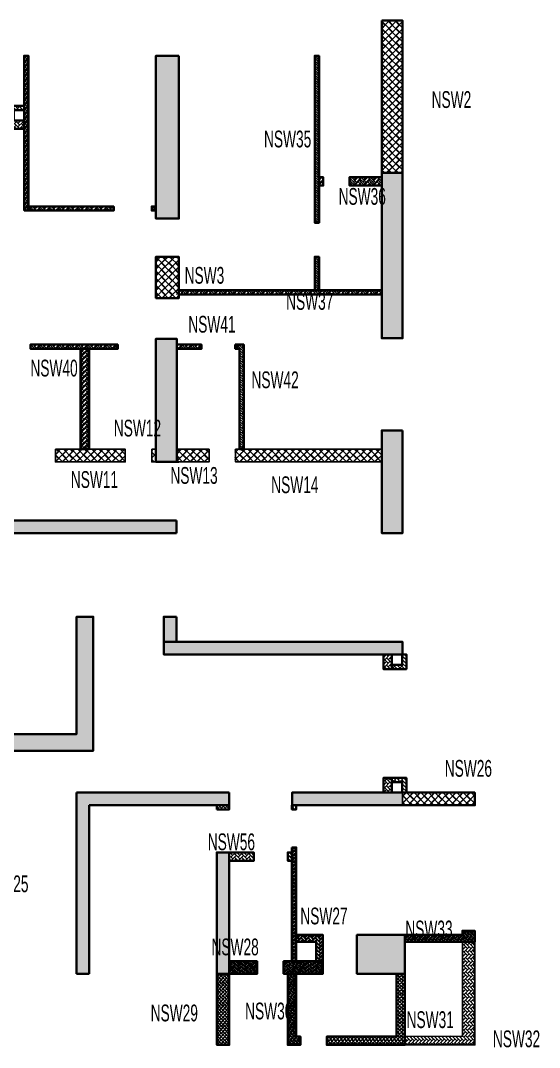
# Model space of a CAD drawing. Header units: millimetres. Extents: x 29 to 219483, y -15 to 28878.
# Drawn here: x 207075 to 219483, y -15 to 24511 of the extents above; entities that cross this region are included whole.
import ezdxf

# ---------------------------------------------------------------- set-up
doc = ezdxf.new("R2010")
doc.units = ezdxf.units.MM
doc.layers.add('changes', color=7, linetype='Continuous')
doc.layers.add('HATCH', color=8, linetype='Continuous')
for name, color, linetype, lineweight in [('S-BEAM', 7, 'Continuous', 18), ('S-BEAM-IDEN', 2, 'Continuous', 9), ('S-COL HATCH', 9, 'Continuous', 0), ('S-COLS', 5, 'Continuous', 35)]:
    doc.layers.add(name, color=color, linetype=linetype, lineweight=lineweight)
doc.styles.add('Swis721 LtCn BT', font='swisscl.ttf', dxfattribs={"width": 0.9, "height": 233.355162})
pattern_1 = [(45, (-31090211.604, 20641732.886), (0, 84.85281374), [180, -60]), (135, (-31090169.18, 20641775.31), (7e-15, 84.85281374), [180, -60])]
pattern_2 = [(45, (-31083161.56, 20641832.9), (0, 84.85281374), [180, -60]), (135, (-31083119.13, 20641875.324), (7e-15, 84.85281374), [180, -60])]
pattern_3 = [(315, (21103954.563, 31375723.854), (84.85281374, -2e-14), [180, -60]), (45, (21103996.99, 31375681.43), (84.85281374, -2e-14), [180, -60])]
pattern_4 = [(45, (-31102401.53, 20629047.31), (0, 84.85281374), [180, -60]), (135, (-31102359.1, 20629089.737), (7e-15, 84.85281374), [180, -60])]
pattern_5 = [(315, (21103954.563, 31375723.836), (84.85281374, -2e-14), [180, -60]), (45, (21103996.99, 31375681.41), (84.85281374, -2e-14), [180, -60])]
pattern_6 = [(315, (-31090211.604, 20694843.886), (84.85281374, -1e-14), [180, -60]), (45, (-31090169.18, 20694801.46), (84.85281374, -2e-14), [180, -60])]
pattern_7 = [(45, (-31795021.83, 20722934.52), (0, 113.13708499), [240, -80]), (135, (-31794965.26, 20722991.09), (9e-15, 113.13708499), [240, -80])]
pattern_8 = [(45, (-31802317.5, 20729084.55), (0, 169.7056275), [360, -120]), (135, (-31802232.65, 20729169.4), (1e-14, 169.7056275), [360, -120])]
pattern_9 = [(45, (-31631410.36, 20736555.86), (0, 113.13708499), [240, -80]), (135, (-31631353.79, 20736612.43), (9e-15, 113.13708499), [240, -80])]
pattern_10 = [(315, (-32529360.3, 20785984.81), (84.85281374, -1e-14), [180, -60]), (45, (-32529317.876, 20785942.384), (84.85281374, -2e-14), [180, -60])]
pattern_11 = [(315, (-62786860.34, 41478821.777), (84.85281374, -1e-14), [180, -60]), (45, (-62786817.91, 41478779.35), (84.85281374, -2e-14), [180, -60])]
pattern_12 = [(45, (-31631410.37, 20736555.86), (0, 169.7056275), [360, -120]), (135, (-31631325.51, 20736640.71), (1e-14, 169.7056275), [360, -120])]
pattern_13 = [(45, (-31631407.65, 20736555.86), (0, 113.13708499), [240, -80]), (135, (-31631351.08, 20736612.43), (9e-15, 113.13708499), [240, -80])]
pattern_14 = [(45, (-31631410.37, 20736555.85), (0, 169.7056275), [360, -120]), (135, (-31631325.51, 20736640.71), (1e-14, 169.7056275), [360, -120])]

# ---------------------------------------------------------------- blocks, each defined once
blk = doc.blocks.new('A$Ca6b6972b')
at = {"layer": 'S-COL HATCH'}
h = blk.add_hatch(dxfattribs=at)
h.set_pattern_fill('AR-HBONE', color=256, scale=15)
h.set_pattern_definition(pattern_1)
edge = h.paths.add_edge_path()
edge.add_line((10779, 22426), (11129, 22426))
edge.add_line((11129, 22426), (11129, 22076))
edge.add_line((11129, 22076), (11029, 22076))
edge.add_line((11029, 22076), (11029, 22326))
edge.add_line((11029, 22326), (10779, 22326))
edge.add_line((10779, 22326), (10779, 22426))
h = blk.add_hatch(dxfattribs=at)
h.set_pattern_fill('AR-HBONE', color=256, scale=15)
h.set_pattern_definition(pattern_1)
edge = h.paths.add_edge_path()
edge.add_line((14179, 22426), (13829, 22426))
edge.add_line((13829, 22426), (13829, 22076))
edge.add_line((13829, 22076), (13929, 22076))
edge.add_line((13929, 22076), (13929, 22326))
edge.add_line((13929, 22326), (14179, 22326))
edge.add_line((14179, 22326), (14179, 22426))
h = blk.add_hatch(dxfattribs=at)
h.set_pattern_fill('AR-HBONE', color=256, scale=15)
h.set_pattern_definition(pattern_2)
edge = h.paths.add_edge_path()
edge.add_line((17829, 22526), (18179, 22526))
edge.add_line((18179, 22526), (18179, 22176))
edge.add_line((18179, 22176), (18079, 22176))
edge.add_line((18079, 22176), (18079, 22426))
edge.add_line((18079, 22426), (17829, 22426))
edge.add_line((17829, 22426), (17829, 22526))
h = blk.add_hatch(dxfattribs=at)
h.set_pattern_fill('AR-HBONE', color=256, scale=15)
h.set_pattern_definition(pattern_2)
edge = h.paths.add_edge_path()
edge.add_line((21229, 22526), (20879, 22526))
edge.add_line((20879, 22526), (20879, 22176))
edge.add_line((20879, 22176), (20979, 22176))
edge.add_line((20979, 22176), (20979, 22426))
edge.add_line((20979, 22426), (21229, 22426))
edge.add_line((21229, 22426), (21229, 22526))
h = blk.add_hatch(dxfattribs=at)
h.set_pattern_fill('AR-HBONE', color=256, scale=15)
h.set_pattern_definition([(45, (-31346340.994, 20824102.645), (0, 84.85281374), [180, -60]), (135, (-31346298.57, 20824145.07), (7e-15, 84.85281374), [180, -60])])
h.paths.add_polyline_path([(10779, 22076), (10779, 21876), (11129, 21876), (11129, 22076)])
h = blk.add_hatch(dxfattribs=at)
h.set_pattern_fill('AR-HBONE', color=256, scale=15)
h.set_pattern_definition([(45, (-31343291.04, 20824102.645), (0, 84.85281374), [180, -60]), (135, (-31343248.616, 20824145.07), (7e-15, 84.85281374), [180, -60])])
h.paths.add_polyline_path([(13829, 22076), (13829, 21876), (14179, 21876), (14179, 22076)])
h = blk.add_hatch(dxfattribs=at)
h.set_pattern_fill('AR-HBONE', color=256, scale=15)
h.set_pattern_definition([(45, (-31339290.95, 20824202.644), (0, 84.85281374), [180, -60]), (135, (-31339248.523, 20824245.07), (7e-15, 84.85281374), [180, -60])])
h.paths.add_polyline_path([(17829, 22176), (17829, 21976), (18179, 21976), (18179, 22176)])
h = blk.add_hatch(dxfattribs=at)
h.set_pattern_fill('AR-HBONE', color=256, scale=15)
h.set_pattern_definition([(45, (-31336241, 20824202.644), (0, 84.85281374), [180, -60]), (135, (-31336198.57, 20824245.07), (7e-15, 84.85281374), [180, -60])])
h.paths.add_polyline_path([(20879, 22176), (20879, 21976), (21229, 21976), (21229, 22176)])
h = blk.add_hatch(dxfattribs=at)
h.set_pattern_fill('AR-HBONE', color=256, scale=15)
h.set_pattern_definition(pattern_4)
edge = h.paths.add_edge_path()
edge.add_line((1989, 8976), (1639, 8976))
edge.add_line((1639, 8976), (1639, 9326))
edge.add_line((1639, 9326), (1739, 9326))
edge.add_line((1739, 9326), (1739, 9076))
edge.add_line((1739, 9076), (1989, 9076))
edge.add_line((1989, 9076), (1989, 8976))
h = blk.add_hatch(dxfattribs=at)
h.set_pattern_fill('AR-HBONE', color=256, scale=15, angle=-90)
h.set_pattern_definition(pattern_3)
h.paths.add_polyline_path([(1989, 8976), (2189, 8976), (2189, 9326), (1989, 9326)])
h = blk.add_hatch(dxfattribs=at)
h.set_pattern_fill('AR-HBONE', color=256, scale=15, angle=-90)
h.set_pattern_definition(pattern_5)
h.paths.add_polyline_path([(1989, 8976), (2189, 8976), (2189, 9326), (1989, 9326)])
h = blk.add_hatch(dxfattribs=at)
h.set_pattern_fill('AR-HBONE', color=256, scale=15)
h.set_pattern_definition(pattern_4)
edge = h.paths.add_edge_path()
edge.add_line((1989, 6376), (1639, 6376))
edge.add_line((1639, 6376), (1639, 6026))
edge.add_line((1639, 6026), (1739, 6026))
edge.add_line((1739, 6026), (1739, 6276))
edge.add_line((1739, 6276), (1989, 6276))
edge.add_line((1989, 6276), (1989, 6376))
h = blk.add_hatch(dxfattribs=at)
h.set_pattern_fill('AR-HBONE', color=256, scale=15, angle=-90)
h.set_pattern_definition(pattern_3)
h.paths.add_polyline_path([(1989, 6376), (2189, 6376), (2189, 6026), (1989, 6026)])
h = blk.add_hatch(dxfattribs=at)
h.set_pattern_fill('AR-HBONE', color=256, scale=15, angle=-90)
h.set_pattern_definition(pattern_5)
h.paths.add_polyline_path([(1989, 6026), (2189, 6026), (2189, 6376), (1989, 6376)])
h = blk.add_hatch(dxfattribs=at)
h.set_pattern_fill('AR-HBONE', color=256, scale=15, angle=-90)
h.set_pattern_definition([(315, (21106240.17, 31372203.845), (84.85281374, -2e-14), [180, -60]), (45, (21106282.595, 31372161.42), (84.85281374, -2e-14), [180, -60])])
h.paths.add_polyline_path([(4275, 5726), (4275, 5626), (4375, 5626), (4375, 5726)])
h = blk.add_hatch(dxfattribs=at)
h.set_pattern_fill('AR-HBONE', color=256, scale=15, angle=-90)
h.set_pattern_definition([(315, (21107940.21, 31376673.825), (84.85281374, -2e-14), [180, -60]), (45, (21107982.637, 31376631.4), (84.85281374, -2e-14), [180, -60])])
h.paths.add_polyline_path([(6175, 5726), (5875, 5726), (5875, 5626), (6175, 5626)])
h = blk.add_hatch(dxfattribs=at)
h.set_pattern_fill('AR-HBONE', color=256, scale=15, angle=-90)
h.set_pattern_definition([(315, (21106240.17, 31371193.857), (84.85281374, -2e-14), [180, -60]), (45, (21106282.595, 31371151.43), (84.85281374, -2e-14), [180, -60])])
h.paths.add_polyline_path([(4275, 4716), (4275, 2000), (4375, 2000), (4375, 4716)])
h = blk.add_hatch(dxfattribs=at)
h.set_pattern_fill('AR-HBONE', color=256, scale=15)
h.set_pattern_definition([(45, (-31362017.66, 21106363.37), (0, 84.85281374), [180, -60]), (135, (-31361975.23, 21106405.8), (7e-15, 84.85281374), [180, -60])])
h.paths.add_polyline_path([(4375, 4398), (4475, 4398), (4475, 4598), (4375, 4598)])
h = blk.add_hatch(dxfattribs=at)
h.set_pattern_fill('AR-HBONE', color=256, scale=15)
h.set_pattern_definition([(45, (-31361107.653, 21106363.37), (0, 84.85281374), [180, -60]), (135, (-31361065.227, 21106405.8), (7e-15, 84.85281374), [180, -60])])
h.paths.add_polyline_path([(5875, 4398), (5875, 4598), (5285, 4598), (5285, 4398)])
h = blk.add_hatch(dxfattribs=at)
h.set_pattern_fill('AR-HBONE', color=256, scale=15, angle=-90)
h.set_pattern_definition(pattern_6)
h.paths.add_polyline_path([(0, 2726), (200, 2726), (300, 2726), (300, 2626), (1675, 2626), (1675, 2466), (0, 2466)])
h = blk.add_hatch(dxfattribs=at)
h.set_pattern_fill('AR-HBONE', color=256, scale=15)
h.set_pattern_definition([(45, (-31100345.92, 20625022.12), (0, 84.85281374), [180, -60]), (135, (-31100303.495, 20625064.55), (7e-15, 84.85281374), [180, -60])])
h.paths.add_polyline_path([(4275, 2625), (3635, 2625), (3635, 2000), (3795, 2000), (3795, 2466), (4275, 2466)])
h = blk.add_hatch(dxfattribs=at)
h.set_pattern_fill('AR-HBONE', color=256, scale=15)
h.set_pattern_definition([(45, (-31362507.66, 21103765.56), (0, 84.85281374), [180, -60]), (135, (-31362465.23, 21103807.99), (7e-15, 84.85281374), [180, -60])])
h.paths.add_polyline_path([(4575, 1700), (4575, 2000), (3635, 2000), (3635, 1700)])
h = blk.add_hatch(dxfattribs=at)
h.set_pattern_fill('AR-HBONE', color=256, scale=15)
h.set_pattern_definition([(45, (-31361107.653, 21103765.56), (0, 84.85281374), [180, -60]), (135, (-31361065.227, 21103807.99), (7e-15, 84.85281374), [180, -60])])
h.paths.add_polyline_path([(5875, 1700), (5875, 2000), (5205, 2000), (5205, 1700)])
h = blk.add_hatch(dxfattribs=at)
h.set_pattern_fill('AR-HBONE', color=256, scale=15, angle=-90)
h.set_pattern_definition(pattern_6)
edge = h.paths.add_edge_path()
edge.add_line((1875, 1700), (1875, 200))
edge.add_line((1875, 200), (3545, 200))
edge.add_line((3545, 200), (3545, 0))
edge.add_line((3545, 0), (1675, 0))
edge.add_line((1675, 0), (1675, 1700))
edge.add_line((1675, 1700), (1875, 1700))
h = blk.add_hatch(dxfattribs=at)
h.set_pattern_fill('AR-HBONE', color=256, scale=15, angle=-90)
h.set_pattern_definition(pattern_6)
h.paths.add_polyline_path([(4275, 200), (4175, 200), (4175, 0), (4475, 0), (4475, 1700), (4275, 1700)])
h = blk.add_hatch(dxfattribs=at)
h.set_pattern_fill('AR-HBONE', color=256, scale=15, angle=-90)
h.set_pattern_definition([(315, (21107940.21, 31371048.637), (84.85281374, -2e-14), [180, -60]), (45, (21107982.637, 31371006.21), (84.85281374, -2e-14), [180, -60])])
h.paths.add_polyline_path([(5875, 0), (6175, 0), (6175, 1700), (5875, 1700)])
at = {"layer": 'S-COLS'}
for points in [[(10779, 22426), (11129, 22426), (11129, 22076), (11029, 22076), (11029, 22326), (10779, 22326), (10779, 22426)], [(14179, 22426), (13829, 22426), (13829, 22076), (13929, 22076), (13929, 22326), (14179, 22326), (14179, 22426)], [(17829, 22526), (18179, 22526), (18179, 22176), (18079, 22176), (18079, 22426), (17829, 22426), (17829, 22526)], [(21229, 22526), (20879, 22526), (20879, 22176), (20979, 22176), (20979, 22426), (21229, 22426), (21229, 22526)], [(1875, 1700), (1875, 200), (3545, 200), (3545, 0), (1675, 0), (1675, 1700), (1875, 1700)]]:
    blk.add_lwpolyline(points, dxfattribs=at)
at = {"layer": 'S-COLS', "elevation": 0}
for points in [[(10779, 22076), (11129, 22076), (11129, 21876), (10779, 21876)], [(13829, 22076), (14179, 22076), (14179, 21876), (13829, 21876)], [(2189, 9326), (2189, 8976), (1989, 8976), (1989, 9326)], [(2189, 6026), (2189, 6376), (1989, 6376), (1989, 6026)], [(4375, 5726), (4375, 5626), (4275, 5626), (4275, 5726)], [(6175, 5626), (6175, 5726), (5875, 5726), (5875, 5626)], [(4375, 4716), (4375, 2000), (4275, 2000), (4275, 4716)], [(4375, 4598), (4475, 4598), (4475, 4398), (4375, 4398)], [(5285, 4598), (5875, 4598), (5875, 4398), (5285, 4398)], [(0, 2726), (200, 2726), (300, 2726), (300, 2626), (1675, 2626), (1675, 2466), (0, 2466)], [(3635, 2000), (4575, 2000), (4575, 1700), (3635, 1700)], [(5205, 2000), (5875, 2000), (5875, 1700), (5205, 1700)], [(4275, 200), (4175, 200), (4175, 0), (4475, 0), (4475, 1700), (4275, 1700)], [(6175, 0), (6175, 1700), (5875, 1700), (5875, 0)]]:
    blk.add_lwpolyline(points, close=True, dxfattribs=at)
at = {"layer": 'S-COLS'}
for points in [[(17829, 22176), (18179, 22176), (18179, 21976), (17829, 21976)], [(20879, 22176), (21229, 22176), (21229, 21976), (20879, 21976)]]:
    blk.add_lwpolyline(points, close=True, dxfattribs=at)
at = {"layer": 'S-COLS', "elevation": 0}
for points in [[(1989, 8976), (1639, 8976), (1639, 9326), (1739, 9326), (1739, 9076), (1989, 9076), (1989, 8976)], [(1989, 6376), (1639, 6376), (1639, 6026), (1739, 6026), (1739, 6276), (1989, 6276), (1989, 6376)], [(4275, 2625), (3635, 2625), (3635, 2000), (3795, 2000), (3795, 2466), (4275, 2466), (4275, 2625)]]:
    blk.add_lwpolyline(points, dxfattribs=at)
blk = doc.blocks.new('A$C9134d95b')
at = {"layer": 'S-COL HATCH'}
h = blk.add_hatch(dxfattribs=at)
h.set_pattern_fill('AR-HBONE', color=256, scale=20)
h.set_pattern_definition(pattern_7)
h.paths.add_polyline_path([(43550, 10050), (43650, 10050), (43650, 6350), (43550, 6350)])
h = blk.add_hatch(dxfattribs=at)
h.set_pattern_fill('AR-HBONE', color=256, scale=20)
h.set_pattern_definition(pattern_7)
h.paths.add_polyline_path([(50500, 10050), (50600, 10050), (50600, 6060), (50500, 6060)])
h = blk.add_hatch(dxfattribs=at)
h.set_pattern_fill('AR-HBONE', color=256, scale=20)
h.set_pattern_definition(pattern_7)
h.paths.add_polyline_path([(50700, 7150), (50700, 6950), (50600, 6950), (50600, 7150)])
h = blk.add_hatch(dxfattribs=at)
h.set_pattern_fill('AR-HBONE', color=256, scale=20)
h.set_pattern_definition([(45, (-31796421.86, 20722934.54), (0, 113.13708499), [240, -80]), (135, (-31796365.29, 20722991.11), (9e-15, 113.13708499), [240, -80])])
h.paths.add_polyline_path([(52100, 6950), (52100, 7150), (51330, 7150), (51330, 6950)])
h = blk.add_hatch(dxfattribs=at)
h.set_pattern_fill('AR-HBONE', color=256, scale=20)
h.set_pattern_definition(pattern_7)
h.paths.add_polyline_path([(43650, 6450), (45690, 6450), (45690, 6350), (43650, 6350)])
h = blk.add_hatch(dxfattribs=at)
h.set_pattern_fill('AR-HBONE', color=256, scale=15)
h.set_pattern_definition([(45, (-31354688.235, 21105015.145), (0, 84.85281374), [180, -60]), (135, (-31354645.81, 21105057.57), (7e-15, 84.85281374), [180, -60])])
h.paths.add_polyline_path([(46600, 6450), (46700, 6450), (46700, 6350), (46600, 6350)])
h = blk.add_hatch(dxfattribs=at)
h.set_pattern_fill('AR-HBONE', color=256, scale=20)
h.set_pattern_definition(pattern_7)
h.paths.add_polyline_path([(50500, 5250), (50600, 5250), (50600, 4450), (50500, 4450)])
h = blk.add_hatch(dxfattribs=at)
h.set_pattern_fill('AR-HBONE', color=256, scale=20)
h.set_pattern_definition(pattern_7)
h.paths.add_polyline_path([(47200, 4450), (52100, 4450), (52100, 4350), (47200, 4350)])
h = blk.add_hatch(dxfattribs=at)
h.set_pattern_fill('AR-HBONE', color=256, scale=20)
h.set_pattern_definition(pattern_7)
h.paths.add_polyline_path([(43700, 3050), (43700, 3150), (45790, 3150), (45790, 3050)])
h = blk.add_hatch(dxfattribs=at)
h.set_pattern_fill('AR-HBONE', color=256, scale=20)
h.set_pattern_definition(pattern_7)
h.paths.add_polyline_path([(45100, 3050), (44900, 3050), (44900, 650), (45100, 650)])
h = blk.add_hatch(dxfattribs=at)
h.set_pattern_fill('AR-HBONE', color=256, scale=20)
h.set_pattern_definition(pattern_7)
h.paths.add_polyline_path([(47200, 3150), (47790, 3150), (47790, 3050), (47200, 3050)])
h = blk.add_hatch(dxfattribs=at)
h.set_pattern_fill('AR-HBONE', color=256, scale=20)
h.set_pattern_definition(pattern_7)
h.paths.add_polyline_path([(48700, 3050), (48600, 3050), (48600, 3150), (48800, 3150), (48800, 651), (48700, 651)])
at = {"layer": 'S-COLS', "elevation": 0}
for points in [[(43550, 6350), (43650, 6350), (43650, 10050), (43550, 10050)], [(50600, 10050), (50500, 10050), (50500, 6060), (50600, 6060)], [(52100, 7150), (51330, 7150), (51330, 6950), (52100, 6950)], [(45690, 6450), (43650, 6450), (43650, 6350), (45690, 6350)], [(46700, 6450), (46600, 6450), (46600, 6350), (46700, 6350)], [(50600, 5250), (50500, 5250), (50500, 4450), (50600, 4450)], [(52100, 4450), (47250, 4450), (47250, 4350), (52100, 4350)], [(45790, 3150), (43700, 3150), (43700, 3050), (45790, 3050)], [(45100, 3050), (44900, 3050), (44900, 650), (45100, 650)], [(47790, 3150), (47200, 3150), (47200, 3050), (47790, 3050)]]:
    blk.add_lwpolyline(points, close=True, dxfattribs=at)
at = {"layer": 'S-COLS'}
blk.add_lwpolyline([(50700, 7150), (50600, 7150), (50600, 6950), (50700, 6950)], close=True, dxfattribs=at)
at = {"layer": 'S-COLS', "elevation": 0}
blk.add_lwpolyline([(48600, 3150), (48800, 3150), (48800, 651), (48700, 651), (48700, 3050), (48600, 3050), (48600, 3150)], dxfattribs=at)
at = {"layer": 'changes', "xscale": -1}
blk.add_blockref('A$Ca6b6972b', (54329, -13576, 0), dxfattribs=at)
blk = doc.blocks.new('A$Cbe320e20')
at = {"layer": 'S-COL HATCH'}
h = blk.add_hatch(dxfattribs=at)
h.set_pattern_fill('AR-HBONE', color=256, scale=30)
h.set_pattern_definition(pattern_8)
h.paths.add_polyline_path([(45304, 17040), (44804, 17040), (44804, 13401), (45304, 13401)])
at = {"layer": 'S-COL HATCH', "transparency": 33554687}
h = blk.add_hatch(color=256, dxfattribs=at)
h.dxf.hatch_style = 1
h.paths.add_polyline_path([(39404, 12310), (39954, 12310), (39954, 16200), (39404, 16200)])
h = blk.add_hatch(color=256, dxfattribs=at)
h.dxf.hatch_style = 1
h.paths.add_polyline_path([(44804, 13401), (45304, 13401), (45304, 9451), (44804, 9451)])
at = {"layer": 'S-COL HATCH'}
h = blk.add_hatch(dxfattribs=at)
h.set_pattern_fill('AR-HBONE', color=256, scale=30)
h.set_pattern_definition(pattern_8)
h.paths.add_polyline_path([(39404, 10410), (39954, 10410), (39954, 11400), (39404, 11400)])
at = {"layer": 'S-COL HATCH', "transparency": 33554687}
h = blk.add_hatch(color=256, dxfattribs=at)
h.dxf.hatch_style = 1
h.paths.add_polyline_path([(39404, 9200), (39404, 9200), (39404, 9300), (39404, 9440), (39904, 9440), (39904, 6500), (39404, 6500)])
h = blk.add_hatch(color=256, dxfattribs=at)
h.dxf.hatch_style = 1
h.paths.add_polyline_path([(45304, 7251), (44804, 7251), (44804, 4800), (45304, 4800)])
at = {"layer": 'S-COL HATCH'}
h = blk.add_hatch(dxfattribs=at)
h.set_pattern_fill('AR-HBONE', color=256, scale=30)
h.set_pattern_definition(pattern_8)
h.paths.add_polyline_path([(37004, 6800), (38674, 6800), (38674, 6500), (37004, 6500)])
h = blk.add_hatch(dxfattribs=at)
h.set_pattern_fill('AR-HBONE', color=256, scale=30)
h.set_pattern_definition(pattern_8)
h.paths.add_polyline_path([(39304, 6800), (39404, 6800), (39404, 6500), (39304, 6500)])
h = blk.add_hatch(dxfattribs=at)
h.set_pattern_fill('AR-HBONE', color=256, scale=30)
h.set_pattern_definition(pattern_8)
h.paths.add_polyline_path([(39904, 6799), (40675, 6799), (40675, 6499), (40124, 6499), (40124, 6500), (39904, 6500)])
h = blk.add_hatch(dxfattribs=at)
h.set_pattern_fill('AR-HBONE', color=256, scale=30)
h.set_pattern_definition(pattern_8)
h.paths.add_polyline_path([(41295, 6799), (44803, 6799), (44803, 6501), (41295, 6501)])
at = {"layer": 'S-COL HATCH', "transparency": 33554687}
h = blk.add_hatch(color=256, dxfattribs=at)
h.dxf.hatch_style = 1
h.paths.add_polyline_path([(35204, 5100), (35404, 5100), (39594, 5100), (39594, 4800), (35204, 4800)])
h.paths.add_polyline_path([(39594, 5100), (39894, 5100), (39894, 4800), (39594, 4800)])
h = blk.add_hatch(color=256, dxfattribs=at)
h.dxf.hatch_style = 1
h.paths.add_polyline_path([(32554, -400), (32554, 0), (37509, 0), (37509, 2800), (37909, 2800), (37909, -400)])
h = blk.add_hatch(color=256, dxfattribs=at)
h.dxf.hatch_style = 1
h.paths.add_polyline_path([(39894, 2800), (39594, 2800), (39594, 2200), (39894, 2200)])
h = blk.add_hatch(color=256, dxfattribs=at)
h.dxf.hatch_style = 1
h.paths.add_polyline_path([(39594, 2200), (39594, 1900), (45304, 1900), (45304, 2200)])
h = blk.add_hatch(color=256, dxfattribs=at)
h.dxf.hatch_style = 1
h.paths.add_polyline_path([(37509, -1400), (41159, -1400), (41159, -1700), (37809, -1700), (37809, -5725), (37509, -5725)])
h = blk.add_hatch(color=256, dxfattribs=at)
h.dxf.hatch_style = 1
h.paths.add_polyline_path([(42659, -1400), (45304, -1400), (45304, -1700), (42659, -1700)])
at = {"layer": 'S-COL HATCH'}
h = blk.add_hatch(dxfattribs=at)
h.set_pattern_fill('AR-HBONE', color=256, scale=30)
h.set_pattern_definition(pattern_8)
h.paths.add_polyline_path([(47034, -1700), (47034, -1400), (45304, -1400), (45304, -1700)])
at = {"layer": 'S-COL HATCH', "transparency": 33554687}
h = blk.add_hatch(color=256, dxfattribs=at)
h.dxf.hatch_style = 1
h.paths.add_polyline_path([(40859, -2827), (41159, -2827), (41159, -5725), (40859, -5725)])
h = blk.add_hatch(color=256, dxfattribs=at)
h.dxf.hatch_style = 1
h.paths.add_polyline_path([(44209, -5725), (45359, -5725), (45359, -4800), (44209, -4800)])
at = {"layer": 'S-BEAM', "color": 5}
for points in [[(38674, 6800), (37004, 6800), (37004, 6500), (38674, 6500)], [(39404, 6800), (39304, 6800), (39304, 6500), (39404, 6500)], [(41305, 6801), (44803, 6801), (44803, 6501), (41305, 6501)]]:
    blk.add_lwpolyline(points, close=True, dxfattribs=at)
at = {"layer": 'S-BEAM', "color": 5, "elevation": 0}
blk.add_lwpolyline([(40675, 6800), (39904, 6800), (39904, 6499), (40675, 6499)], close=True, dxfattribs=at)
at = {"layer": 'S-COL HATCH', "transparency": 33554687}
blk.add_line((45304, -1400), (45304, -1700), dxfattribs=at)
at = {"layer": 'S-COLS'}
for p, q in [((44804, 17040), (44804, 17040)), ((44804, 13401), (45304, 13401)), ((39894, 4800), (39894, 5100)), ((37509, -1400), (37509, -5725)), ((37509, -1400), (41159, -1400)), ((41159, -1400), (41159, -1700)), ((41159, -1700), (37809, -1700)), ((37809, -1700), (37809, -5725)), ((37509, -5725), (37809, -5725))]:
    blk.add_line(p, q, dxfattribs=at)
for points in [[(44804, 17040), (44804, 9451), (45304, 9451), (45304, 17040)], [(39954, 16200), (39404, 16200), (39404, 12310), (39954, 12310)], [(39954, 11400), (39404, 11400), (39404, 10410), (39954, 10410)], [(45304, 7251), (44804, 7251), (44804, 4800), (45304, 4800)], [(45304, 1900), (39594, 1900), (39594, 2200), (45304, 2200)], [(45359, -5725), (44209, -5725), (44209, -4800), (45359, -4800)]]:
    blk.add_lwpolyline(points, close=True, dxfattribs=at)
for points in [[(39904, 6500), (39904, 9440), (39404, 9440), (39404, 6500), (39954, 6500)], [(26754, -400), (37909, -400), (37909, 2800), (37509, 2800), (37509, 0), (34824, 0)]]:
    blk.add_lwpolyline(points, dxfattribs=at)
at = {"layer": 'S-COLS', "elevation": 0}
blk.add_lwpolyline([(39894, 4800), (35204, 4800), (35204, 5100), (39894, 5100)], dxfattribs=at)
at = {"layer": 'S-COLS', "color": 5}
blk.add_lwpolyline([(39894, 2800), (39594, 2800), (39594, 2200), (39894, 2200)], close=True, dxfattribs=at)
at = {"layer": 'S-COLS', "elevation": 0}
for points in [[(47034, -1400), (42659, -1400), (42659, -1700), (47034, -1700)], [(41159, -2827), (40859, -2827), (40859, -5725), (41159, -5725)]]:
    blk.add_lwpolyline(points, close=True, dxfattribs=at)

msp = doc.modelspace()

# ---------------------------------------------------------------- hatches: boundary and pattern name
at = {"layer": 'HATCH'}
h = msp.add_hatch(dxfattribs=at)
h.set_pattern_fill('AR-HBONE', color=256, scale=15, angle=-90)
h.set_pattern_definition(pattern_10)
h.paths.add_polyline_path([(217941, 2511), (217641, 2511), (217641, 255), (216266, 246), (216266, 46), (217941, 46)])
at = {"layer": 'S-COL HATCH'}
h = msp.add_hatch(dxfattribs=at)
h.set_pattern_fill('AR-HBONE', color=256, scale=30)
h.set_pattern_definition(pattern_12)
h.paths.add_polyline_path([(216211, 24511), (215711, 24511), (215711, 20872), (216211, 20872)])
h = msp.add_hatch(dxfattribs=at)
h.set_pattern_fill('AR-HBONE', color=256, scale=30)
h.set_pattern_definition(pattern_14)
h.paths.add_polyline_path([(216211, 24511), (215711, 24511), (215711, 20872), (216211, 20872)])
h = msp.add_hatch(dxfattribs=at)
h.set_pattern_fill('AR-HBONE', color=256, scale=20)
h.set_pattern_definition(pattern_9)
h.paths.add_polyline_path([(207161, 23671), (207261, 23671), (207261, 19971), (207161, 19971)])
h = msp.add_hatch(dxfattribs=at)
h.set_pattern_fill('AR-HBONE', color=256, scale=20)
h.set_pattern_definition(pattern_13)
h.paths.add_polyline_path([(207164, 19971), (207264, 19971), (207264, 23671), (207164, 23671)])
at = {"layer": 'S-COL HATCH', "transparency": 33554687}
h = msp.add_hatch(color=256, dxfattribs=at)
h.dxf.hatch_style = 1
h.paths.add_polyline_path([(210311, 19781), (210861, 19781), (210861, 23671), (210311, 23671)])
h = msp.add_hatch(color=256, dxfattribs=at)
h.dxf.hatch_style = 1
h.paths.add_polyline_path([(210311, 19781), (210861, 19781), (210861, 23671), (210311, 23671)])
at = {"layer": 'S-COL HATCH'}
h = msp.add_hatch(dxfattribs=at)
h.set_pattern_fill('AR-HBONE', color=256, scale=20)
h.set_pattern_definition(pattern_9)
h.paths.add_polyline_path([(214111, 23671), (214211, 23671), (214211, 19681), (214111, 19681)])
h = msp.add_hatch(dxfattribs=at)
h.set_pattern_fill('AR-HBONE', color=256, scale=20)
h.set_pattern_definition(pattern_13)
h.paths.add_polyline_path([(214114, 19681), (214214, 19681), (214214, 23671), (214114, 23671)])
at = {"layer": 'S-COL HATCH', "transparency": 33554687}
h = msp.add_hatch(color=256, dxfattribs=at)
h.dxf.hatch_style = 1
h.paths.add_polyline_path([(215711, 20872), (216211, 20872), (216211, 16922), (215711, 16922)])
h = msp.add_hatch(color=256, dxfattribs=at)
h.dxf.hatch_style = 1
h.paths.add_polyline_path([(215711, 20872), (216211, 20872), (216211, 16922), (215711, 16922)])
at = {"layer": 'S-COL HATCH'}
h = msp.add_hatch(dxfattribs=at)
h.set_pattern_fill('AR-HBONE', color=256, scale=20)
h.set_pattern_definition(pattern_9)
h.paths.add_polyline_path([(214311, 20771), (214311, 20571), (214211, 20571), (214211, 20771)])
h = msp.add_hatch(dxfattribs=at)
h.set_pattern_fill('AR-HBONE', color=256, scale=20)
h.set_pattern_definition(pattern_13)
h.paths.add_polyline_path([(214314, 20571), (214314, 20771), (214214, 20771), (214214, 20571)])
h = msp.add_hatch(dxfattribs=at)
h.set_pattern_fill('AR-HBONE', color=256, scale=20)
h.set_pattern_definition([(45, (-31632810.4, 20736555.88), (0, 113.13708499), [240, -80]), (135, (-31632753.83, 20736612.45), (9e-15, 113.13708499), [240, -80])])
h.paths.add_polyline_path([(215711, 20571), (215711, 20771), (214941, 20771), (214941, 20571)])
h = msp.add_hatch(dxfattribs=at)
h.set_pattern_fill('AR-HBONE', color=256, scale=20)
h.set_pattern_definition([(45, (-31632807.686, 20736555.88), (0, 113.13708499), [240, -80]), (135, (-31632751.12, 20736612.45), (9e-15, 113.13708499), [240, -80])])
h.paths.add_polyline_path([(215714, 20571), (215714, 20771), (214944, 20771), (214944, 20571)])
h = msp.add_hatch(dxfattribs=at)
h.set_pattern_fill('AR-HBONE', color=256, scale=20)
h.set_pattern_definition(pattern_9)
h.paths.add_polyline_path([(207261, 20071), (209301, 20071), (209301, 19971), (207261, 19971)])
h = msp.add_hatch(dxfattribs=at)
h.set_pattern_fill('AR-HBONE', color=256, scale=20)
h.set_pattern_definition(pattern_13)
h.paths.add_polyline_path([(209304, 19971), (209304, 20071), (207264, 20071), (207264, 19971)])
h = msp.add_hatch(dxfattribs=at)
h.set_pattern_fill('AR-HBONE', color=256, scale=15)
h.set_pattern_definition([(45, (-31191076.77, 21118636.49), (0, 84.85281374), [180, -60]), (135, (-31191034.345, 21118678.916), (7e-15, 84.85281374), [180, -60])])
h.paths.add_polyline_path([(210211, 20071), (210311, 20071), (210311, 19971), (210211, 19971)])
h = msp.add_hatch(dxfattribs=at)
h.set_pattern_fill('AR-HBONE', color=256, scale=15)
h.set_pattern_definition([(45, (-31191074.06, 21118636.484), (0, 84.85281374), [180, -60]), (135, (-31191031.634, 21118678.91), (7e-15, 84.85281374), [180, -60])])
h.paths.add_polyline_path([(210314, 19971), (210314, 20071), (210214, 20071), (210214, 19971)])
h = msp.add_hatch(dxfattribs=at)
h.set_pattern_fill('AR-HBONE', color=256, scale=30)
h.set_pattern_definition(pattern_12)
h.paths.add_polyline_path([(210311, 17881), (210861, 17881), (210861, 18871), (210311, 18871)])
h = msp.add_hatch(dxfattribs=at)
h.set_pattern_fill('AR-HBONE', color=256, scale=30)
h.set_pattern_definition(pattern_14)
h.paths.add_polyline_path([(210311, 17881), (210861, 17881), (210861, 18871), (210311, 18871)])
h = msp.add_hatch(dxfattribs=at)
h.set_pattern_fill('AR-HBONE', color=256, scale=20)
h.set_pattern_definition(pattern_9)
h.paths.add_polyline_path([(214111, 18871), (214211, 18871), (214211, 18071), (214111, 18071)])
h = msp.add_hatch(dxfattribs=at)
h.set_pattern_fill('AR-HBONE', color=256, scale=20)
h.set_pattern_definition(pattern_13)
h.paths.add_polyline_path([(214114, 18071), (214214, 18071), (214214, 18871), (214114, 18871)])
h = msp.add_hatch(dxfattribs=at)
h.set_pattern_fill('AR-HBONE', color=256, scale=20)
h.set_pattern_definition(pattern_9)
h.paths.add_polyline_path([(210811, 18071), (215711, 18071), (215711, 17971), (210811, 17971)])
h = msp.add_hatch(dxfattribs=at)
h.set_pattern_fill('AR-HBONE', color=256, scale=20)
h.set_pattern_definition(pattern_13)
h.paths.add_polyline_path([(210814, 18071), (215714, 18071), (215714, 17971), (210814, 17971)])
h = msp.add_hatch(dxfattribs=at)
h.set_pattern_fill('AR-HBONE', color=256, scale=20)
h.set_pattern_definition(pattern_9)
h.paths.add_polyline_path([(207311, 16671), (207311, 16771), (209401, 16771), (209401, 16671)])
h = msp.add_hatch(dxfattribs=at)
h.set_pattern_fill('AR-HBONE', color=256, scale=20)
h.set_pattern_definition(pattern_13)
h.paths.add_polyline_path([(209404, 16671), (209404, 16771), (207314, 16771), (207314, 16671)])
at = {"layer": 'S-COL HATCH', "transparency": 33554687}
h = msp.add_hatch(color=256, dxfattribs=at)
h.dxf.hatch_style = 1
h.paths.add_polyline_path([(210311, 16671), (210311, 16671), (210311, 16771), (210311, 16911), (210811, 16911), (210811, 13971), (210311, 13971)])
h = msp.add_hatch(color=256, dxfattribs=at)
h.dxf.hatch_style = 1
h.paths.add_polyline_path([(210311, 16671), (210311, 16671), (210311, 16771), (210311, 16911), (210811, 16911), (210811, 13971), (210311, 13971)])
at = {"layer": 'S-COL HATCH'}
h = msp.add_hatch(dxfattribs=at)
h.set_pattern_fill('AR-HBONE', color=256, scale=20)
h.set_pattern_definition(pattern_9)
h.paths.add_polyline_path([(210811, 16771), (211401, 16771), (211401, 16671), (210811, 16671)])
h = msp.add_hatch(dxfattribs=at)
h.set_pattern_fill('AR-HBONE', color=256, scale=20)
h.set_pattern_definition(pattern_13)
h.paths.add_polyline_path([(210814, 16771), (211404, 16771), (211404, 16671), (210814, 16671)])
h = msp.add_hatch(dxfattribs=at)
h.set_pattern_fill('AR-HBONE', color=256, scale=20)
h.set_pattern_definition(pattern_9)
h.paths.add_polyline_path([(212311, 16671), (212211, 16671), (212211, 16771), (212411, 16771), (212411, 14272), (212311, 14272)])
h = msp.add_hatch(dxfattribs=at)
h.set_pattern_fill('AR-HBONE', color=256, scale=20)
h.set_pattern_definition(pattern_13)
h.paths.add_polyline_path([(212314, 14272), (212414, 14272), (212414, 16771), (212214, 16771), (212214, 16671), (212314, 16671)])
h = msp.add_hatch(dxfattribs=at)
h.set_pattern_fill('AR-HBONE', color=256, scale=20)
h.set_pattern_definition(pattern_9)
h.paths.add_polyline_path([(208711, 16671), (208511, 16671), (208511, 14271), (208711, 14271)])
h = msp.add_hatch(dxfattribs=at)
h.set_pattern_fill('AR-HBONE', color=256, scale=20)
h.set_pattern_definition(pattern_13)
h.paths.add_polyline_path([(208714, 16671), (208514, 16671), (208514, 14271), (208714, 14271)])
at = {"layer": 'S-COL HATCH', "transparency": 33554687}
h = msp.add_hatch(color=256, dxfattribs=at)
h.dxf.hatch_style = 1
h.paths.add_polyline_path([(216211, 14722), (215711, 14722), (215711, 12271), (216211, 12271)])
h = msp.add_hatch(color=256, dxfattribs=at)
h.dxf.hatch_style = 1
h.paths.add_polyline_path([(216211, 14722), (215711, 14722), (215711, 12271), (216211, 12271)])
at = {"layer": 'S-COL HATCH'}
h = msp.add_hatch(dxfattribs=at)
h.set_pattern_fill('AR-HBONE', color=256, scale=30)
h.set_pattern_definition(pattern_12)
h.paths.add_polyline_path([(207911, 14271), (209581, 14271), (209581, 13971), (207911, 13971)])
h = msp.add_hatch(dxfattribs=at)
h.set_pattern_fill('AR-HBONE', color=256, scale=30)
h.set_pattern_definition(pattern_14)
h.paths.add_polyline_path([(207911, 14271), (209581, 14271), (209581, 13971), (207911, 13971)])
h = msp.add_hatch(dxfattribs=at)
h.set_pattern_fill('AR-HBONE', color=256, scale=30)
h.set_pattern_definition(pattern_12)
h.paths.add_polyline_path([(210211, 14271), (210311, 14271), (210311, 13971), (210211, 13971)])
h = msp.add_hatch(dxfattribs=at)
h.set_pattern_fill('AR-HBONE', color=256, scale=30)
h.set_pattern_definition(pattern_14)
h.paths.add_polyline_path([(210211, 14271), (210311, 14271), (210311, 13971), (210211, 13971)])
h = msp.add_hatch(dxfattribs=at)
h.set_pattern_fill('AR-HBONE', color=256, scale=30)
h.set_pattern_definition(pattern_12)
h.paths.add_polyline_path([(210811, 14271), (211582, 14271), (211582, 13970), (211031, 13970), (211031, 13971), (210811, 13971)])
h = msp.add_hatch(dxfattribs=at)
h.set_pattern_fill('AR-HBONE', color=256, scale=30)
h.set_pattern_definition(pattern_14)
h.paths.add_polyline_path([(210811, 14271), (211582, 14271), (211582, 13970), (211031, 13970), (211031, 13971), (210811, 13971)])
h = msp.add_hatch(dxfattribs=at)
h.set_pattern_fill('AR-HBONE', color=256, scale=30)
h.set_pattern_definition(pattern_12)
h.paths.add_polyline_path([(212202, 14271), (215710, 14271), (215710, 13972), (212202, 13972)])
h = msp.add_hatch(dxfattribs=at)
h.set_pattern_fill('AR-HBONE', color=256, scale=30)
h.set_pattern_definition(pattern_14)
h.paths.add_polyline_path([(212202, 14271), (215710, 14271), (215710, 13972), (212202, 13972)])
at = {"layer": 'S-COL HATCH', "transparency": 33554687}
h = msp.add_hatch(color=256, dxfattribs=at)
h.dxf.hatch_style = 1
h.paths.add_polyline_path([(206111, 12571), (206311, 12571), (210501, 12571), (210501, 12271), (206111, 12271)])
h.paths.add_polyline_path([(210501, 12571), (210801, 12571), (210801, 12271), (210501, 12271)])
h = msp.add_hatch(color=256, dxfattribs=at)
h.dxf.hatch_style = 1
h.paths.add_polyline_path([(206111, 12571), (206311, 12571), (210501, 12571), (210501, 12271), (206111, 12271)])
h.paths.add_polyline_path([(210501, 12571), (210801, 12571), (210801, 12271), (210501, 12271)])
h = msp.add_hatch(color=256, dxfattribs=at)
h.dxf.hatch_style = 1
h.paths.add_polyline_path([(203461, 7071), (203461, 7471), (208416, 7471), (208416, 10271), (208816, 10271), (208816, 7071)])
h = msp.add_hatch(color=256, dxfattribs=at)
h.dxf.hatch_style = 1
h.paths.add_polyline_path([(203461, 7071), (203461, 7471), (208416, 7471), (208416, 10271), (208816, 10271), (208816, 7071)])
h = msp.add_hatch(color=256, dxfattribs=at)
h.dxf.hatch_style = 1
h.paths.add_polyline_path([(210801, 10271), (210501, 10271), (210501, 9671), (210801, 9671)])
h = msp.add_hatch(color=256, dxfattribs=at)
h.dxf.hatch_style = 1
h.paths.add_polyline_path([(210801, 10271), (210501, 10271), (210501, 9671), (210801, 9671)])
h = msp.add_hatch(color=256, dxfattribs=at)
h.dxf.hatch_style = 1
h.paths.add_polyline_path([(210501, 9671), (210501, 9371), (216211, 9371), (216211, 9671)])
h = msp.add_hatch(color=256, dxfattribs=at)
h.dxf.hatch_style = 1
h.paths.add_polyline_path([(210501, 9671), (210501, 9371), (216211, 9371), (216211, 9671)])
h = msp.add_hatch(color=256, dxfattribs=at)
h.dxf.hatch_style = 1
h.paths.add_polyline_path([(208416, 6071), (212066, 6071), (212066, 5771), (208716, 5771), (208716, 1746), (208416, 1746)])
h = msp.add_hatch(color=256, dxfattribs=at)
h.dxf.hatch_style = 1
h.paths.add_polyline_path([(208416, 6071), (212066, 6071), (212066, 5771), (208716, 5771), (208716, 1746), (208416, 1746)])
h = msp.add_hatch(color=256, dxfattribs=at)
h.dxf.hatch_style = 1
h.paths.add_polyline_path([(213566, 6071), (216211, 6071), (216211, 5771), (213566, 5771)])
h = msp.add_hatch(color=256, dxfattribs=at)
h.dxf.hatch_style = 1
h.paths.add_polyline_path([(213566, 6071), (216211, 6071), (216211, 5771), (213566, 5771)])
at = {"layer": 'S-COL HATCH'}
h = msp.add_hatch(dxfattribs=at)
h.set_pattern_fill('AR-HBONE', color=256, scale=30)
h.set_pattern_definition(pattern_12)
h.paths.add_polyline_path([(217941, 5771), (217941, 6071), (216211, 6071), (216211, 5771)])
h = msp.add_hatch(dxfattribs=at)
h.set_pattern_fill('AR-HBONE', color=256, scale=30)
h.set_pattern_definition(pattern_14)
h.paths.add_polyline_path([(217941, 5771), (217941, 6071), (216211, 6071), (216211, 5771)])
h = msp.add_hatch(dxfattribs=at)
h.set_pattern_fill('AR-HBONE', color=256, scale=15, angle=-90)
h.set_pattern_definition([(315, (-10590408.564, 52155171.75), (84.85281374, -2e-14), [180, -60]), (45, (-10590366.14, 52155129.32), (84.85281374, -2e-14), [180, -60])])
h.paths.add_polyline_path([(213666, 4761), (213666, 2046), (213566, 2046), (213566, 4761)])
at = {"layer": 'S-COL HATCH', "transparency": 33554687}
h = msp.add_hatch(color=256, dxfattribs=at)
h.dxf.hatch_style = 1
h.paths.add_polyline_path([(211766, 4644), (212066, 4644), (212066, 1746), (211766, 1746)])
h = msp.add_hatch(color=256, dxfattribs=at)
h.dxf.hatch_style = 1
h.paths.add_polyline_path([(211766, 4644), (212066, 4644), (212066, 1746), (211766, 1746)])
at = {"layer": 'S-COL HATCH'}
h = msp.add_hatch(dxfattribs=at)
h.set_pattern_fill('AR-HBONE', color=256, scale=15, angle=-90)
h.set_pattern_definition(pattern_11)
h.paths.add_polyline_path([(217941, 2771), (217741, 2771), (217641, 2771), (217641, 2671), (216266, 2671), (216266, 2511), (217941, 2511)])
h = msp.add_hatch(dxfattribs=at)
h.set_pattern_fill('AR-HBONE', color=256, scale=15)
h.set_pattern_definition([(45, (-62796994.655, 41409000.01), (0, 84.85281374), [180, -60]), (135, (-62796952.23, 41409042.44), (7e-15, 84.85281374), [180, -60])])
h.paths.add_polyline_path([(213666, 2671), (214306, 2671), (214306, 2046), (214146, 2046), (214146, 2511), (213666, 2511)])
at = {"layer": 'S-COL HATCH', "transparency": 33554687}
h = msp.add_hatch(color=256, dxfattribs=at)
h.dxf.hatch_style = 1
h.paths.add_polyline_path([(215116, 1746), (216266, 1746), (216266, 2671), (215116, 2671)])
h = msp.add_hatch(color=256, dxfattribs=at)
h.dxf.hatch_style = 1
h.paths.add_polyline_path([(215116, 1746), (216266, 1746), (216266, 2671), (215116, 2671)])
at = {"layer": 'S-COL HATCH'}
h = msp.add_hatch(dxfattribs=at)
h.set_pattern_fill('AR-HBONE', color=256, scale=15)
h.set_pattern_definition([(45, (-63057756.386, 41887743.45), (0, 84.852813742), [180, -60]), (135, (-63057713.96, 41887785.88), (7e-15, 84.852813742), [180, -60])])
h.paths.add_polyline_path([(212066, 1746), (212066, 2046), (212736, 2046), (212736, 1746)])
h = msp.add_hatch(dxfattribs=at)
h.set_pattern_fill('AR-HBONE', color=256, scale=15)
h.set_pattern_definition([(45, (-63059156.39, 41887743.45), (0, 84.852813742), [180, -60]), (135, (-63059113.966, 41887785.88), (7e-15, 84.852813742), [180, -60])])
h.paths.add_polyline_path([(213366, 1746), (213366, 2046), (214306, 2046), (214306, 1746)])
h = msp.add_hatch(dxfattribs=at)
h.set_pattern_fill('AR-HBONE', color=256, scale=15, angle=-90)
h.set_pattern_definition([(315, (-10588708.52, 52155026.527), (84.85281374, -2e-14), [180, -60]), (45, (-10588666.096, 52154984.1), (84.85281374, -2e-14), [180, -60])])
h.paths.add_polyline_path([(212066, 46), (211766, 46), (211766, 1746), (212066, 1746)])
h = msp.add_hatch(dxfattribs=at)
h.set_pattern_fill('AR-HBONE', color=256, scale=15, angle=-90)
h.set_pattern_definition(pattern_11)
h.paths.add_polyline_path([(213666, 246), (213766, 246), (213766, 46), (213466, 46), (213466, 1746), (213666, 1746)])
h = msp.add_hatch(dxfattribs=at)
h.set_pattern_fill('AR-HBONE', color=256, scale=15, angle=-90)
h.set_pattern_definition(pattern_10)
edge = h.paths.add_edge_path()
edge.add_line((216066, 1746), (216066, 246))
edge.add_line((216066, 246), (214396, 246))
edge.add_line((214396, 246), (214396, 46))
edge.add_line((214396, 46), (216266, 46))
edge.add_line((216266, 46), (216266, 1746))
edge.add_line((216266, 1746), (216066, 1746))

# ---------------------------------------------------------------- linework, layer by layer
at = {"layer": 'changes', "color": 240, "true_color": 0xed1f24, "elevation": 0}
for points in [[(215711, 24511), (216211, 24511), (216211, 20872), (215711, 20872)], [(215711, 24511), (216211, 24511), (216211, 20872), (215711, 20872)], [(207164, 23671), (207264, 23671), (207264, 20071), (209304, 20071), (209304, 19971), (207164, 19971)], [(207164, 23671), (207264, 23671), (207264, 20071), (209304, 20071), (209304, 19971), (207164, 19971)], [(214114, 23671), (214214, 23671), (214214, 20771), (214314, 20771), (214314, 20571), (214214, 20571), (214214, 19681), (214114, 19681)], [(214944, 20771), (215711, 20771), (215711, 20571), (214944, 20571)], [(210311, 18871), (210861, 18871), (210861, 17881), (210311, 17881)], [(210311, 18871), (210861, 18871), (210861, 17881), (210311, 17881)], [(210864, 18071), (214114, 18071), (214114, 18871), (214214, 18871), (214214, 18071), (215714, 18071), (215711, 17971), (210864, 17971)], [(207314, 16771), (209404, 16771), (209404, 16671), (208714, 16671), (208714, 14271), (208514, 14271), (208514, 16671), (207314, 16671)], [(211404, 16671), (210814, 16671), (210814, 16771), (211404, 16771)], [(212214, 16771), (212414, 16771), (212414, 14272), (212314, 14272), (212314, 16671), (212214, 16671)], [(207911, 14271), (209581, 14271), (209581, 13971), (207911, 13971)], [(207911, 14271), (209581, 14271), (209581, 13971), (207911, 13971)], [(210211, 14271), (210311, 14271), (210311, 13971), (210211, 13971)], [(210211, 14271), (210311, 14271), (210311, 13971), (210211, 13971)], [(210811, 14271), (211582, 14271), (211582, 13970), (210811, 13970)], [(210811, 14271), (211582, 14271), (211582, 13970), (210811, 13970)], [(212212, 14272), (215710, 14272), (215710, 13972), (212212, 13972)], [(212212, 14272), (215710, 14272), (215710, 13972), (212212, 13972)], [(216211, 6071), (217941, 6071), (217941, 5771), (216211, 5771)], [(216211, 6071), (217941, 6071), (217941, 5771), (216211, 5771)], [(213566, 4761), (213666, 4761), (213666, 2671), (214306, 2671), (214306, 2046), (214146, 2046), (214146, 2511), (213666, 2511), (213666, 2046), (213566, 2046)], [(212066, 4644), (212656, 4644), (212656, 4444), (212066, 4444)], [(216266, 2671), (217641, 2671), (217641, 2771), (217941, 2771), (217941, 2511), (216266, 2511)], [(212736, 1746), (212066, 1746), (212066, 2046), (212736, 2046)], [(213366, 2046), (214306, 2046), (214306, 1746), (213666, 1746), (213666, 246), (213766, 246), (213766, 46), (213466, 46), (213466, 1746), (213366, 1746)], [(211766, 1746), (212066, 1746), (212066, 46), (211766, 46)], [(214396, 246), (214396, 46), (216266, 46), (216266, 1746), (216066, 1746), (216066, 246)]]:
    msp.add_lwpolyline(points, close=True, dxfattribs=at)
msp.add_lwpolyline([(217941, 2511), (217941, 46), (216266, 46), (216266, 246), (217641, 255), (217641, 2511), (217941, 2511)], dxfattribs=at)
at = {"layer": 'S-BEAM', "color": 5, "elevation": 0}
for points in [[(209581, 14271), (207911, 14271), (207911, 13971), (209581, 13971)], [(209581, 14271), (207911, 14271), (207911, 13971), (209581, 13971)], [(210311, 14271), (210211, 14271), (210211, 13971), (210311, 13971)], [(210311, 14271), (210211, 14271), (210211, 13971), (210311, 13971)], [(211582, 14271), (210811, 14271), (210811, 13970), (211582, 13970)], [(211582, 14271), (210811, 14271), (210811, 13970), (211582, 13970)], [(212212, 14272), (215710, 14272), (215710, 13972), (212212, 13972)], [(212212, 14272), (215710, 14272), (215710, 13972), (212212, 13972)]]:
    msp.add_lwpolyline(points, close=True, dxfattribs=at)
at = {"layer": 'S-COL HATCH', "transparency": 33554687}
msp.add_line((216211, 6071), (216211, 5771), dxfattribs=at)
msp.add_line((216211, 6071), (216211, 5771), dxfattribs=at)
at = {"layer": 'S-COLS'}
for p, q in [((215711, 24511), (215711, 24511)), ((215711, 24511), (215711, 24511)), ((215711, 20872), (216211, 20872)), ((215711, 20872), (216211, 20872)), ((210801, 12271), (210801, 12571)), ((210801, 12271), (210801, 12571)), ((208416, 6071, 0), (208416, 1746, 0)), ((208416, 6071, 0), (212066, 6071, 0)), ((208416, 6071, 0), (208416, 1746, 0)), ((208416, 6071, 0), (212066, 6071, 0)), ((212066, 6071, 0), (212066, 5771, 0)), ((212066, 6071, 0), (212066, 5771, 0)), ((212066, 5771, 0), (208716, 5771, 0)), ((208716, 5771, 0), (208716, 1746, 0)), ((212066, 5771, 0), (208716, 5771, 0)), ((208716, 5771, 0), (208716, 1746, 0)), ((208416, 1746, 0), (208716, 1746, 0)), ((208416, 1746, 0), (208716, 1746, 0))]:
    msp.add_line(p, q, dxfattribs=at)
at = {"layer": 'S-COLS', "elevation": 0}
for points in [[(215711, 24511), (215711, 16922), (216211, 16922), (216211, 24511)], [(215711, 24511), (215711, 16922), (216211, 16922), (216211, 24511)], [(207161, 19971), (207261, 19971), (207261, 23671), (207161, 23671)], [(207162, 19971), (207262, 19971), (207262, 23671), (207162, 23671)], [(207164, 19971), (207264, 19971), (207264, 23671), (207164, 23671)], [(207164, 19971), (207264, 19971), (207264, 23671), (207164, 23671)], [(210861, 23671), (210311, 23671), (210311, 19781), (210861, 19781)], [(210861, 23671), (210311, 23671), (210311, 19781), (210861, 19781)], [(214211, 23671), (214111, 23671), (214111, 19681), (214211, 19681)], [(214212, 23671), (214112, 23671), (214112, 19681), (214212, 19681)], [(214214, 23671), (214114, 23671), (214114, 19681), (214214, 19681)], [(214311, 20771), (214211, 20771), (214211, 20571), (214311, 20571)], [(214312, 20771), (214212, 20771), (214212, 20571), (214312, 20571)], [(214314, 20771), (214214, 20771), (214214, 20571), (214314, 20571)], [(215711, 20771), (214941, 20771), (214941, 20571), (215711, 20571)], [(215712, 20771), (214942, 20771), (214942, 20571), (215712, 20571)], [(215714, 20771), (214944, 20771), (214944, 20571), (215714, 20571)], [(209301, 20071), (207261, 20071), (207261, 19971), (209301, 19971)], [(209302, 20071), (207262, 20071), (207262, 19971), (209302, 19971)], [(209304, 20071), (207264, 20071), (207264, 19971), (209304, 19971)], [(209304, 20071), (207264, 20071), (207264, 19971), (209304, 19971)], [(210311, 20071), (210211, 20071), (210211, 19971), (210311, 19971)], [(210861, 18871), (210311, 18871), (210311, 17881), (210861, 17881)], [(210861, 18871), (210311, 18871), (210311, 17881), (210861, 17881)], [(214211, 18871), (214111, 18871), (214111, 18071), (214211, 18071)], [(214212, 18871), (214112, 18871), (214112, 18071), (214212, 18071)], [(214214, 18871), (214114, 18871), (214114, 18071), (214214, 18071)], [(215711, 18071), (210861, 18071), (210861, 17971), (215711, 17971)], [(215712, 18071), (210862, 18071), (210862, 17971), (215712, 17971)], [(215714, 18071), (210864, 18071), (210864, 17971), (215714, 17971)], [(209401, 16771), (207311, 16771), (207311, 16671), (209401, 16671)], [(209402, 16771), (207312, 16771), (207312, 16671), (209402, 16671)], [(209404, 16771), (207314, 16771), (207314, 16671), (209404, 16671)], [(211401, 16771), (210811, 16771), (210811, 16671), (211401, 16671)], [(211402, 16771), (210812, 16771), (210812, 16671), (211402, 16671)], [(211404, 16771), (210814, 16771), (210814, 16671), (211404, 16671)], [(208711, 16671), (208511, 16671), (208511, 14271), (208711, 14271)], [(208711, 16671), (208512, 16671), (208512, 14271), (208711, 14271)], [(208714, 16671), (208514, 16671), (208514, 14271), (208714, 14271)], [(208714, 16671), (208514, 16671), (208514, 14271), (208714, 14271)], [(216211, 14722), (215711, 14722), (215711, 12271), (216211, 12271)], [(216211, 14722), (215711, 14722), (215711, 12271), (216211, 12271)], [(216211, 9371), (210501, 9371), (210501, 9671), (216211, 9671)], [(216211, 9371), (210501, 9371), (210501, 9671), (216211, 9671)], [(217941, 6071), (213566, 6071), (213566, 5771), (217941, 5771)], [(217941, 6071), (213566, 6071), (213566, 5771), (217941, 5771)], [(213566, 4761), (213566, 2046), (213666, 2046), (213666, 4761)], [(213566, 4761), (213566, 2046), (213666, 2046), (213666, 4761)], [(212066, 4644), (211766, 4644), (211766, 1746), (212066, 1746)], [(212066, 4644), (211766, 4644), (211766, 1746), (212066, 1746)], [(217941, 2771), (217741, 2771), (217641, 2771), (217641, 2671), (216266, 2671), (216266, 2511), (217941, 2511)], [(217941, 2771), (217741, 2771), (217641, 2771), (217641, 2671), (216266, 2671), (216266, 2511), (217941, 2511)], [(216266, 1746), (215116, 1746), (215116, 2671), (216266, 2671)], [(216266, 1746), (215116, 1746), (215116, 2671), (216266, 2671)], [(212736, 2046), (212066, 2046), (212066, 1746), (212736, 1746)], [(214306, 2046), (213366, 2046), (213366, 1746), (214306, 1746)], [(211766, 46), (211766, 1746), (212066, 1746), (212066, 46)], [(211766, 46), (211766, 1746), (212066, 1746), (212066, 46)], [(213666, 246), (213766, 246), (213766, 46), (213466, 46), (213466, 1746), (213666, 1746)], [(213666, 246), (213766, 246), (213766, 46), (213466, 46), (213466, 1746), (213666, 1746)]]:
    msp.add_lwpolyline(points, close=True, dxfattribs=at)
for points in [[(210811, 13971), (210811, 16911), (210311, 16911), (210311, 13971), (210861, 13971)], [(210811, 13971), (210811, 16911), (210311, 16911), (210311, 13971), (210861, 13971)], [(212211, 16771), (212411, 16771), (212411, 14272), (212311, 14272), (212311, 16671), (212211, 16671), (212211, 16771)], [(212212, 16771), (212412, 16771), (212412, 14272), (212312, 14272), (212312, 16671), (212212, 16671), (212212, 16771)], [(212214, 16771), (212414, 16771), (212414, 14272), (212314, 14272), (212314, 16671), (212214, 16671), (212214, 16771)], [(210801, 12271), (206111, 12271), (206111, 12571), (210801, 12571)], [(210801, 12271), (206111, 12271), (206111, 12571), (210801, 12571)], [(197661, 7071), (208816, 7071), (208816, 10271), (208416, 10271), (208416, 7471), (205731, 7471)], [(197661, 7071), (208816, 7071), (208816, 10271), (208416, 10271), (208416, 7471), (205731, 7471)], [(213666, 2671), (214306, 2671), (214306, 2046), (214146, 2046), (214146, 2511), (213666, 2511), (213666, 2671)], [(216066, 1746), (216066, 246), (214396, 246), (214396, 46), (216266, 46), (216266, 1746), (216066, 1746)], [(216066, 1746), (216066, 246), (214396, 246), (214396, 46), (216266, 46), (216266, 1746), (216066, 1746)]]:
    msp.add_lwpolyline(points, dxfattribs=at)
at = {"layer": 'S-COLS', "color": 5, "elevation": 0}
msp.add_lwpolyline([(210801, 10271), (210501, 10271), (210501, 9671), (210801, 9671)], close=True, dxfattribs=at)
msp.add_lwpolyline([(210801, 10271), (210501, 10271), (210501, 9671), (210801, 9671)], close=True, dxfattribs=at)

# ---------------------------------------------------------------- block references
at = {"layer": 'changes'}
msp.add_blockref('A$C9134d95b', (163611, 13621, 0), dxfattribs=at)
at = {"layer": 'changes', "xscale": -1}
msp.add_blockref('A$Ca6b6972b', (217941, 45), dxfattribs=at)
at = {"layer": 'S-COLS'}
msp.add_blockref('A$Cbe320e20', (170907, 7471), dxfattribs=at)
msp.add_blockref('A$Cbe320e20', (170907, 7471), dxfattribs=at)
msp.add_blockref('A$Cbe320e20', (170907, 7471), dxfattribs=at)
msp.add_blockref('A$Cbe320e20', (170907, 7471), dxfattribs=at)
msp.add_blockref('A$Cbe320e20', (170907, 7471), dxfattribs=at)

# ---------------------------------------------------------------- texts
at = {"layer": 'S-BEAM-IDEN', "style": 'Swis721 LtCn BT', "width": 0.8}
for s, p in [('NSW2', (216904, 22424)), ('NSW2', (216904, 22424)), ('NSW35', (212897, 21482)), ('NSW36', (214680, 20111)), ('NSW3', (210999, 18226)), ('NSW3', (210999, 18226)), ('NSW37', (213425, 17603)), ('NSW41', (211087, 17058)), ('NSW40', (207312, 16011)), ('NSW42', (212597, 15731)), ('NSW12', (209306, 14577)), ('NSW12', (209306, 14577)), ('NSW11', (208278, 13349)), ('NSW11', (208278, 13349)), ('NSW13', (210659, 13447)), ('NSW13', (210659, 13447)), ('NSW14', (213069, 13224)), ('NSW14', (213069, 13224)), ('NSW26', (217218, 6451)), ('NSW26', (217218, 6451)), ('NSW56', (211552, 4697)), ('NSW25', (206136, 3694)), ('NSW25', (206136, 3694)), ('NSW27', (213765, 2925)), ('NSW33', (216276, 2614)), ('NSW28', (211641, 2186)), ('NSW29', (210187, 609)), ('NSW30', (212445, 656)), ('NSW31', (216305, 449)), ('NSW32', (218369, -9))]:
    msp.add_text(s, height=400, rotation=360, dxfattribs=at).set_placement(p)

doc.saveas('drawing.dxf')
